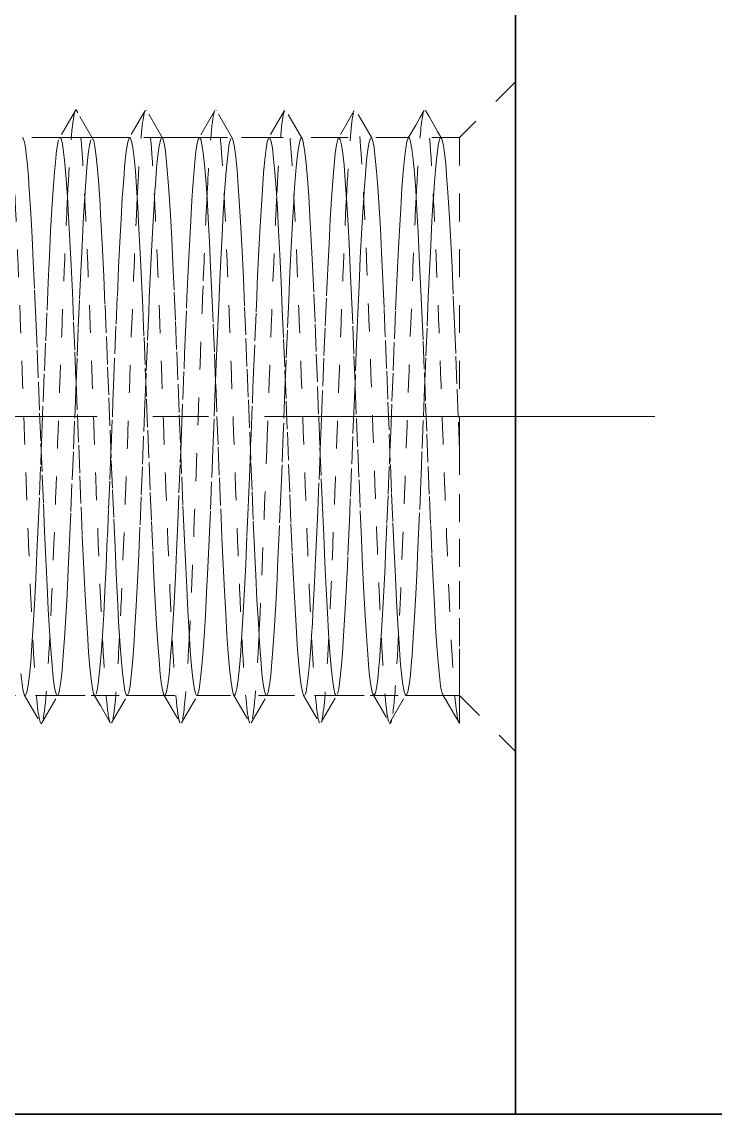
# Model space of a CAD drawing. Header units: millimetres. Extents: x -742 to 742, y -525 to 525.
# Drawn here: x -387.48 to -362.63, y -158.93 to -119.78 of the extents above; entities that cross this region are included whole.
import ezdxf

# ---------------------------------------------------------------- set-up
doc = ezdxf.new("R2010")
doc.units = ezdxf.units.MM
doc.linetypes.add('点画线', pattern=[18, 12, -2, 2, -2])
doc.linetypes.add('虚线', pattern=[2, 1, -1])
doc.layers.get('0').update_dxf_attribs({"lineweight": 35})
for name, color, linetype, lineweight in [('中心线层', 1, '点画线', 18), ('粗实线层', 7, 'Continuous', 35), ('虚线层', 6, '虚线', 18)]:
    doc.layers.add(name, color=color, linetype=linetype, lineweight=lineweight)

# ---------------------------------------------------------------- blocks, each defined once
blk = doc.blocks.new('*X8')
for p, q in [((-387.802, 60), (-387.802, -70)), ((-437.802, -70), (-387.802, -70)), ((-387.802, -70), (-323.785, -70))]:
    blk.add_line(p, q)
at = {"layer": '虚线层', "color": 7}
for p, q in [((-387.802, -33), (-387.802, -17)), ((-387.802, -33), (-389.802, -35)), ((-387.802, -57), (-387.802, -33)), ((-404.134, -35), (-405.761, -35)), ((-404.128, -35), (-405.478, -35)), ((-403.07, -35), (-404.134, -35)), ((-394.129, -35), (-403.07, -35)), ((-401.628, -35), (-402.976, -35)), ((-399.125, -35), (-400.475, -35)), ((-396.627, -35), (-397.978, -35)), ((-394.129, -35), (-395.477, -35)), ((-389.802, -35), (-394.129, -35)), ((-391.626, -35), (-392.975, -35)), ((-389.802, -35), (-390.478, -35)), ((-389.802, -35), (-389.802, -46.195)), ((-389.802, -35), (-389.802, -46.095)), ((-417.011, -55), (-390.379, -55)), ((-406.726, -55), (-405.378, -55)), ((-404.226, -55), (-402.875, -55)), ((-401.728, -55), (-400.377, -55)), ((-399.226, -55), (-397.879, -55)), ((-396.725, -55), (-395.376, -55)), ((-394.228, -55), (-392.877, -55)), ((-391.727, -55), (-390.379, -55)), ((-390.379, -55), (-389.802, -55)), ((-389.802, -56), (-390.379, -55)), ((-389.802, -55), (-390.379, -55)), ((-389.802, -55), (-387.802, -57)), ((-389.802, -55), (-387.802, -57)), ((-387.802, -70), (-387.802, -57))]:
    blk.add_line(p, q, dxfattribs=at)
for points in [[(-403.577, -34.023), (-404.161, -35.032)], [(-401.077, -34.025), (-401.661, -35.034)], [(-400.444, -35.03), (-401.028, -34.021)], [(-398.578, -34.03), (-399.163, -35.041)], [(-397.947, -35.03), (-398.531, -34.02)], [(-396.076, -34.022), (-396.66, -35.031)], [(-395.444, -35.035), (-396.027, -34.025)], [(-393.578, -34.024), (-394.161, -35.033)], [(-392.943, -35.031), (-393.527, -34.022)], [(-391.077, -34.026), (-391.229, -34.292), (-391.304, -34.423), (-391.377, -34.55), (-391.52, -34.795), (-391.66, -35.036)], [(-390.442, -35.037), (-390.593, -34.776), (-390.668, -34.647), (-390.742, -34.52), (-390.885, -34.271), (-391.026, -34.026)], [(-402.915, -35.111), (-403.497, -34.108)], [(-405.324, -35.704), (-405.369, -35.354), (-405.392, -35.222), (-405.415, -35.122), (-405.462, -35.008), (-405.478, -35)], [(-404.802, -46.23), (-404.779, -45.622), (-404.732, -44.459), (-404.687, -43.36), (-404.641, -42.281), (-404.594, -41.182), (-404.552, -40.185), (-404.53, -39.704), (-404.509, -39.247), (-404.464, -38.336), (-404.419, -37.554), (-404.373, -36.862), (-404.326, -36.243), (-404.283, -35.763), (-404.261, -35.564), (-404.24, -35.397), (-404.195, -35.138), (-404.179, -35.079)], [(-404.157, -35.025), (-404.134, -35.001)], [(-404.128, -35), (-404.111, -35.009), (-404.088, -35.046), (-404.041, -35.225), (-403.998, -35.517), (-403.976, -35.709), (-403.955, -35.925), (-403.91, -36.474), (-403.866, -37.104), (-403.82, -37.829), (-403.772, -38.687), (-403.728, -39.582), (-403.685, -40.543), (-403.641, -41.612), (-403.598, -42.672), (-403.552, -43.76), (-403.504, -44.92), (-403.459, -46.025), (-403.416, -47.117), (-403.372, -48.237), (-403.329, -49.262), (-403.284, -50.235), (-403.236, -51.188), (-403.191, -52.018), (-403.147, -52.761), (-403.102, -53.441), (-403.06, -53.981), (-403.016, -54.412), (-402.968, -54.741), (-402.923, -54.931), (-402.903, -54.976)], [(-403.024, -35.079), (-403.069, -35.277), (-403.093, -35.423), (-403.115, -35.595), (-403.162, -36.053), (-403.206, -36.601), (-403.228, -36.916), (-403.243, -37.157)], [(-402.973, -35), (-402.976, -35)], [(-401.729, -55), (-401.757, -54.975), (-401.802, -54.825), (-401.844, -54.559), (-401.887, -54.176), (-401.935, -53.653), (-401.981, -53.046), (-402.026, -52.341), (-402.071, -51.504), (-402.113, -50.625), (-402.156, -49.677), (-402.203, -48.62), (-402.249, -47.569), (-402.294, -46.486), (-402.34, -45.328), (-402.383, -44.222), (-402.425, -43.126), (-402.471, -41.998), (-402.517, -40.964), (-402.563, -39.978), (-402.609, -39.008), (-402.652, -38.161), (-402.673, -37.765), (-402.694, -37.397), (-402.74, -36.694), (-402.785, -36.13), (-402.83, -35.675), (-402.878, -35.319), (-402.921, -35.101), (-402.922, -35.099)], [(-401.879, -36.909), (-401.834, -36.309), (-401.811, -36.047), (-401.788, -35.816), (-401.741, -35.419), (-401.698, -35.161), (-401.676, -35.077), (-401.655, -35.024)], [(-401.629, -35), (-401.61, -35.011), (-401.566, -35.124), (-401.52, -35.358), (-401.472, -35.731), (-401.428, -36.203), (-401.385, -36.782), (-401.341, -37.498), (-401.298, -38.274), (-401.252, -39.133), (-401.204, -40.112), (-401.159, -41.105), (-401.116, -42.146), (-401.072, -43.278), (-401.029, -44.376), (-400.984, -45.482), (-400.936, -46.638), (-400.891, -47.717), (-400.847, -48.763), (-400.802, -49.813), (-400.76, -50.752), (-400.716, -51.62), (-400.668, -52.445), (-400.623, -53.137), (-400.578, -53.729), (-400.533, -54.236), (-400.49, -54.603), (-400.448, -54.852), (-400.405, -54.978)], [(-400.485, -35.003), (-400.53, -35.089), (-400.578, -35.31), (-400.621, -35.642), (-400.643, -35.853), (-400.664, -36.089), (-400.708, -36.676), (-400.724, -36.909)], [(-400.448, -35.023), (-400.475, -35)], [(-399.226, -55), (-399.232, -54.999), (-399.275, -54.921), (-399.319, -54.722), (-399.367, -54.385), (-399.413, -53.946), (-399.457, -53.398), (-399.502, -52.711), (-399.544, -51.961), (-399.587, -51.126), (-399.635, -50.167), (-399.681, -49.19), (-399.726, -48.162), (-399.771, -47.039), (-399.813, -45.945), (-399.856, -44.84), (-399.903, -43.681), (-399.949, -42.595), (-399.994, -41.538), (-400.04, -40.472), (-400.083, -39.515), (-400.125, -38.625), (-400.171, -37.774), (-400.217, -37.055), (-400.263, -36.433), (-400.309, -35.892), (-400.352, -35.492), (-400.373, -35.334), (-400.394, -35.208), (-400.44, -35.039), (-400.448, -35.023)], [(-399.579, -40.741), (-399.534, -39.768), (-399.511, -39.301), (-399.488, -38.859), (-399.441, -37.984), (-399.398, -37.24), (-399.376, -36.901), (-399.355, -36.591), (-399.31, -36.02), (-399.266, -35.589), (-399.22, -35.273), (-399.172, -35.069), (-399.155, -35.028)], [(-399.125, -35), (-399.085, -35.054), (-399.041, -35.241), (-398.998, -35.541), (-398.952, -35.957), (-398.904, -36.514), (-398.859, -37.15), (-398.816, -37.882), (-398.772, -38.745), (-398.729, -39.645), (-398.684, -40.61), (-398.636, -41.683), (-398.591, -42.744), (-398.547, -43.834), (-398.502, -44.995), (-398.46, -46.099), (-398.416, -47.19), (-398.368, -48.307), (-398.323, -49.329), (-398.278, -50.298), (-398.233, -51.247), (-398.19, -52.071), (-398.148, -52.808), (-398.101, -53.481), (-398.055, -54.014), (-398.009, -54.437), (-397.963, -54.757), (-397.921, -54.939), (-397.906, -54.975)], [(-398.009, -35.03), (-398.052, -35.176), (-398.073, -35.295), (-398.094, -35.442), (-398.14, -35.848), (-398.185, -36.349), (-398.23, -36.955), (-398.244, -37.158)], [(-397.954, -35.018), (-397.963, -35.008), (-397.978, -35)], [(-396.725, -55), (-396.751, -54.98), (-396.799, -54.838), (-396.844, -54.581), (-396.888, -54.205), (-396.932, -53.69), (-396.975, -53.09), (-397.019, -52.392), (-397.067, -51.56), (-397.113, -50.687), (-397.157, -49.743), (-397.202, -48.689), (-397.244, -47.641), (-397.287, -46.559), (-397.335, -45.402), (-397.381, -44.297), (-397.426, -43.2), (-397.471, -42.07), (-397.513, -41.032), (-397.556, -40.043), (-397.603, -39.068), (-397.649, -38.216), (-397.694, -37.446), (-397.74, -36.737), (-397.783, -36.165), (-397.825, -35.702), (-397.871, -35.338), (-397.917, -35.112), (-397.954, -35.018)], [(-397.279, -45.627), (-397.234, -44.521), (-397.211, -43.965), (-397.189, -43.421), (-397.141, -42.285), (-397.098, -41.239), (-397.076, -40.728), (-397.055, -40.239), (-397.01, -39.25), (-396.966, -38.382), (-396.92, -37.595), (-396.872, -36.865), (-396.828, -36.272), (-396.785, -35.787), (-396.741, -35.398), (-396.698, -35.148), (-396.655, -35.022)], [(-396.627, -35), (-396.604, -35.015), (-396.559, -35.136), (-396.516, -35.378), (-396.472, -35.76), (-396.429, -36.239), (-396.385, -36.824), (-396.336, -37.548), (-396.291, -38.33), (-396.247, -39.193), (-396.202, -40.177), (-396.16, -41.174), (-396.116, -42.218), (-396.068, -43.351), (-396.023, -44.451), (-395.978, -45.556), (-395.933, -46.712), (-395.891, -47.789), (-395.848, -48.832), (-395.801, -49.879), (-395.755, -50.813), (-395.709, -51.675), (-395.664, -52.495), (-395.621, -53.18), (-395.579, -53.765), (-395.533, -54.265), (-395.487, -54.624), (-395.441, -54.865), (-395.401, -54.978)], [(-395.483, -35.001), (-395.525, -35.079), (-395.571, -35.292), (-395.617, -35.616), (-395.663, -36.055), (-395.709, -36.634), (-395.744, -37.158)], [(-395.451, -35.023), (-395.477, -35)], [(-394.228, -55), (-394.231, -55), (-394.276, -54.93), (-394.318, -54.739), (-394.363, -54.41), (-394.406, -53.979), (-394.451, -53.438), (-394.499, -52.758), (-394.544, -52.014), (-394.588, -51.184), (-394.632, -50.23), (-394.675, -49.257), (-394.719, -48.232), (-394.767, -47.112), (-394.813, -46.02), (-394.857, -44.915), (-394.902, -43.755), (-394.944, -42.667), (-394.987, -41.607), (-395.035, -40.539), (-395.081, -39.578), (-395.126, -38.683), (-395.171, -37.826), (-395.213, -37.101), (-395.256, -36.472), (-395.303, -35.923), (-395.349, -35.515), (-395.394, -35.224), (-395.44, -35.046), (-395.451, -35.023)], [(-394.802, -46.28), (-394.798, -46.168), (-394.776, -45.613), (-394.755, -45.064), (-394.71, -43.903), (-394.666, -42.812), (-394.62, -41.748), (-394.572, -40.673), (-394.528, -39.704), (-394.485, -38.799), (-394.441, -37.931), (-394.398, -37.193), (-394.352, -36.551), (-394.304, -35.987), (-394.259, -35.564), (-394.216, -35.256), (-394.172, -35.061), (-394.157, -35.025)], [(-394.129, -35), (-394.129, -35), (-394.085, -35.062), (-394.036, -35.257), (-393.991, -35.565), (-393.947, -35.989), (-393.902, -36.553), (-393.86, -37.196), (-393.816, -37.934), (-393.768, -38.803), (-393.723, -39.708), (-393.678, -40.677), (-393.633, -41.753), (-393.591, -42.817), (-393.548, -43.908), (-393.501, -45.069), (-393.455, -46.173), (-393.41, -47.262), (-393.364, -48.378), (-393.321, -49.396), (-393.279, -50.361), (-393.233, -51.305), (-393.187, -52.123), (-393.141, -52.855), (-393.095, -53.52), (-393.052, -54.046), (-393.03, -54.27), (-393.009, -54.461), (-392.964, -54.773), (-392.927, -54.926)], [(-393.003, -35.024), (-393.049, -35.162), (-393.094, -35.42), (-393.14, -35.818), (-393.183, -36.311), (-393.225, -36.911), (-393.242, -37.172)], [(-392.947, -35.024), (-392.956, -35.011), (-392.975, -35)], [(-391.745, -54.989), (-391.749, -54.984), (-391.793, -54.851), (-391.838, -54.602), (-391.883, -54.234), (-391.931, -53.727), (-391.976, -53.134), (-392.018, -52.442), (-392.063, -51.616), (-392.106, -50.748), (-392.151, -49.809), (-392.199, -48.759), (-392.244, -47.713), (-392.288, -46.633), (-392.332, -45.477), (-392.375, -44.371), (-392.419, -43.273), (-392.467, -42.141), (-392.513, -41.101), (-392.557, -40.108), (-392.602, -39.129), (-392.644, -38.271), (-392.687, -37.495), (-392.735, -36.779), (-392.781, -36.2), (-392.826, -35.73), (-392.871, -35.357), (-392.913, -35.124), (-392.947, -35.024)], [(-392.302, -46.265), (-392.272, -45.552), (-392.228, -44.446), (-392.185, -43.347), (-392.141, -42.213), (-392.098, -41.169), (-392.052, -40.173), (-392.004, -39.189), (-391.959, -38.326), (-391.916, -37.545), (-391.872, -36.821), (-391.829, -36.236), (-391.785, -35.758), (-391.736, -35.377), (-391.691, -35.136), (-391.653, -35.024)], [(-391.626, -35), (-391.602, -35.019), (-391.56, -35.149), (-391.516, -35.399), (-391.468, -35.789), (-391.423, -36.275), (-391.378, -36.867), (-391.333, -37.598), (-391.291, -38.386), (-391.248, -39.254), (-391.201, -40.243), (-391.155, -41.243), (-391.11, -42.289), (-391.064, -43.425), (-391.021, -44.525), (-390.979, -45.631), (-390.933, -46.785), (-390.887, -47.861), (-390.841, -48.901), (-390.795, -49.944), (-390.752, -50.873), (-390.73, -51.315), (-390.709, -51.731), (-390.664, -52.544), (-390.619, -53.223), (-390.573, -53.801), (-390.526, -54.292), (-390.483, -54.644), (-390.461, -54.776), (-390.44, -54.877), (-390.405, -54.978)], [(-390.481, -35), (-390.504, -35.02), (-390.526, -35.07), (-390.571, -35.274), (-390.613, -35.59), (-390.635, -35.794), (-390.656, -36.022), (-390.703, -36.594), (-390.743, -37.155)], [(-389.802, -46.195), (-389.85, -45.02), (-389.9, -43.829), (-389.944, -42.74), (-389.966, -42.2), (-389.988, -41.678), (-390.032, -40.605), (-390.075, -39.64), (-390.097, -39.178), (-390.119, -38.741), (-390.167, -37.878), (-390.213, -37.147), (-390.235, -36.814), (-390.257, -36.511), (-390.302, -35.955), (-390.344, -35.539), (-390.366, -35.374), (-390.387, -35.24), (-390.435, -35.053), (-390.448, -35.026)], [(-405.536, -54.207), (-405.491, -54.582), (-405.447, -54.839), (-405.403, -54.978)], [(-404.226, -55), (-404.235, -54.998), (-404.281, -54.912), (-404.326, -54.705), (-404.371, -54.359), (-404.413, -53.913), (-404.456, -53.357), (-404.503, -52.663), (-404.549, -51.907), (-404.594, -51.067), (-404.64, -50.103), (-404.683, -49.122), (-404.725, -48.091), (-404.771, -46.966), (-404.817, -45.871), (-404.863, -44.766), (-404.909, -43.607), (-404.952, -42.522), (-404.973, -41.986), (-404.994, -41.467), (-405.04, -40.405), (-405.085, -39.453), (-405.13, -38.568), (-405.178, -37.723), (-405.221, -37.01), (-405.243, -36.687), (-405.264, -36.395), (-405.308, -35.862), (-405.324, -35.704)], [(-403.243, -37.157), (-403.249, -37.252), (-403.293, -38.038), (-403.338, -38.873), (-403.383, -39.783), (-403.431, -40.809), (-403.475, -41.837), (-403.518, -42.904), (-403.552, -43.772)], [(-402.302, -46.293), (-402.294, -46.108), (-402.252, -45.004), (-402.23, -44.446), (-402.209, -43.899), (-402.164, -42.753), (-402.119, -41.691), (-402.073, -40.669), (-402.026, -39.652), (-401.983, -38.752), (-401.961, -38.326), (-401.94, -37.928), (-401.895, -37.155), (-401.879, -36.909)], [(-400.742, -37.175), (-400.769, -37.607), (-400.793, -37.994), (-400.815, -38.396), (-400.862, -39.312), (-400.906, -40.255), (-400.928, -40.753), (-400.949, -41.256), (-400.993, -42.358), (-401.038, -43.439), (-401.052, -43.782)], [(-400.724, -36.909), (-400.742, -37.175)], [(-398.244, -37.158), (-398.278, -37.699), (-398.321, -38.498), (-398.343, -38.932), (-398.364, -39.377), (-398.408, -40.375), (-398.424, -40.741)], [(-395.744, -37.158), (-395.752, -37.29), (-395.773, -37.657), (-395.794, -38.041), (-395.84, -38.922), (-395.885, -39.835), (-395.93, -40.812), (-395.978, -41.895), (-396.021, -42.963), (-396.043, -43.512), (-396.052, -43.75)], [(-393.242, -37.172), (-393.271, -37.648), (-393.317, -38.442), (-393.363, -39.315), (-393.409, -40.309), (-393.452, -41.313), (-393.473, -41.836), (-393.494, -42.362), (-393.54, -43.499), (-393.552, -43.799)], [(-390.743, -37.155), (-390.749, -37.243), (-390.772, -37.607), (-390.794, -37.987), (-390.84, -38.862), (-390.883, -39.771), (-390.904, -40.255), (-390.925, -40.745), (-390.971, -41.824), (-391.017, -42.89), (-391.04, -43.438), (-391.052, -43.724)], [(-399.802, -46.238), (-399.773, -45.547), (-399.726, -44.385), (-399.683, -43.286), (-399.661, -42.74), (-399.64, -42.209), (-399.595, -41.113), (-399.579, -40.741)], [(-398.424, -40.741), (-398.47, -41.766), (-398.493, -42.298), (-398.515, -42.83), (-398.552, -43.714)], [(-403.552, -43.772), (-403.563, -44.053), (-403.606, -45.158), (-403.651, -46.261), (-403.699, -47.404), (-403.744, -48.461), (-403.788, -49.476), (-403.832, -50.484), (-403.875, -51.373), (-403.919, -52.185), (-403.967, -52.944), (-404.013, -53.566), (-404.057, -54.083), (-404.102, -54.507), (-404.144, -54.792), (-404.187, -54.956), (-404.198, -54.978)], [(-401.052, -43.782), (-401.083, -44.539), (-401.131, -45.701), (-401.175, -46.799), (-401.218, -47.874), (-401.263, -48.966), (-401.306, -49.956), (-401.351, -50.884), (-401.399, -51.783), (-401.444, -52.553), (-401.488, -53.23), (-401.532, -53.834), (-401.575, -54.298), (-401.619, -54.647), (-401.667, -54.888), (-401.704, -54.981)], [(-398.552, -43.714), (-398.563, -43.978), (-398.606, -45.083), (-398.628, -45.64), (-398.649, -46.187), (-398.693, -47.331), (-398.738, -48.391), (-398.783, -49.409), (-398.831, -50.421), (-398.875, -51.315), (-398.918, -52.133), (-398.963, -52.898), (-399.006, -53.527), (-399.051, -54.052), (-399.099, -54.484), (-399.144, -54.776), (-399.188, -54.949), (-399.2, -54.977)], [(-396.052, -43.75), (-396.064, -44.057), (-396.108, -45.219), (-396.125, -45.627)], [(-393.552, -43.799), (-393.585, -44.6), (-393.63, -45.706), (-393.678, -46.859), (-393.721, -47.932), (-393.743, -48.46), (-393.764, -48.97), (-393.808, -50.009), (-393.825, -50.358)], [(-391.052, -43.724), (-391.063, -43.982), (-391.109, -45.144), (-391.152, -46.247), (-391.173, -46.798), (-391.194, -47.335), (-391.24, -48.448), (-391.285, -49.464), (-391.308, -49.955), (-391.33, -50.424), (-391.378, -51.363), (-391.421, -52.176), (-391.443, -52.553), (-391.464, -52.901), (-391.508, -53.559), (-391.525, -53.763)], [(-397.302, -46.207), (-397.295, -46.033), (-397.279, -45.627)], [(-396.125, -45.627), (-396.17, -46.725), (-396.193, -47.271), (-396.215, -47.802), (-396.263, -48.897), (-396.306, -49.89), (-396.328, -50.369), (-396.349, -50.824), (-396.393, -51.728), (-396.438, -52.504), (-396.483, -53.188), (-396.531, -53.799), (-396.576, -54.27), (-396.618, -54.627), (-396.663, -54.876), (-396.697, -54.976)], [(-389.802, -56), (-389.802, -55.733), (-389.802, -55.171), (-389.802, -54.328), (-389.802, -53.226), (-389.802, -51.898), (-389.802, -50.378), (-389.802, -48.777), (-389.802, -47.085), (-389.802, -46.195)], [(-405.111, -52.849), (-405.09, -52.501), (-405.048, -51.724), (-405, -50.82), (-404.955, -49.886), (-404.909, -48.893), (-404.863, -47.798), (-404.821, -46.72), (-404.802, -46.23)], [(-402.61, -52.851), (-402.609, -52.849), (-402.563, -52.077), (-402.521, -51.254), (-402.479, -50.354), (-402.432, -49.337), (-402.387, -48.316), (-402.341, -47.254), (-402.302, -46.293)], [(-400.111, -52.827), (-400.087, -52.451), (-400.041, -51.669), (-399.994, -50.759), (-399.952, -49.821), (-399.93, -49.325), (-399.909, -48.824), (-399.864, -47.726), (-399.819, -46.647), (-399.802, -46.238)], [(-397.611, -52.822), (-397.609, -52.803), (-397.564, -52.024), (-397.519, -51.195), (-397.473, -50.29), (-397.426, -49.27), (-397.383, -48.245), (-397.361, -47.713), (-397.34, -47.181), (-397.302, -46.207)], [(-394.979, -50.358), (-394.934, -49.392), (-394.911, -48.885), (-394.889, -48.374), (-394.841, -47.258), (-394.802, -46.28)], [(-392.611, -52.839), (-392.589, -52.492), (-392.541, -51.672), (-392.498, -50.809), (-392.476, -50.346), (-392.455, -49.874), (-392.41, -48.828), (-392.366, -47.784), (-392.32, -46.707), (-392.302, -46.265)], [(-395.11, -52.853), (-395.083, -52.401), (-395.061, -52.015), (-395.04, -51.613), (-394.995, -50.697), (-394.979, -50.358)], [(-393.825, -50.358), (-393.87, -51.257), (-393.893, -51.682), (-393.915, -52.08), (-393.963, -52.852), (-394.006, -53.488), (-394.028, -53.769), (-394.049, -54.02), (-394.093, -54.46), (-394.138, -54.76), (-394.183, -54.941)], [(-405.36, -54.989), (-405.316, -54.875), (-405.268, -54.626), (-405.223, -54.268), (-405.178, -53.797), (-405.133, -53.185), (-405.111, -52.849)], [(-402.833, -54.94), (-402.79, -54.759), (-402.748, -54.459), (-402.701, -54.018), (-402.655, -53.485), (-402.61, -52.851)], [(-400.355, -54.985), (-400.309, -54.863), (-400.263, -54.606), (-400.221, -54.24), (-400.179, -53.761), (-400.132, -53.142), (-400.111, -52.827)], [(-397.879, -55), (-397.879, -55), (-397.832, -54.932), (-397.787, -54.743), (-397.741, -54.434), (-397.694, -53.985), (-397.652, -53.446), (-397.63, -53.134), (-397.611, -52.822)], [(-392.679, -53.763), (-392.634, -53.177), (-392.611, -52.844), (-392.611, -52.839)], [(-395.352, -54.981), (-395.33, -54.93), (-395.309, -54.851), (-395.264, -54.584), (-395.219, -54.211), (-395.173, -53.724), (-395.126, -53.098), (-395.11, -52.853)], [(-392.824, -54.915), (-392.783, -54.725), (-392.761, -54.581), (-392.74, -54.409), (-392.695, -53.952), (-392.679, -53.763)], [(-391.525, -53.763), (-391.57, -54.241), (-391.593, -54.44), (-391.615, -54.607), (-391.663, -54.864), (-391.706, -54.985)], [(-405.409, -54.968), (-404.826, -55.977)], [(-405.403, -54.978), (-405.402, -54.98), (-405.378, -55)], [(-404.778, -55.979), (-404.194, -54.971)], [(-402.911, -54.963), (-402.758, -55.226), (-402.683, -55.355), (-402.61, -55.481), (-402.467, -55.73), (-402.327, -55.973)], [(-402.903, -54.976), (-402.878, -55), (-402.875, -55)], [(-402.28, -55.979), (-401.697, -54.969)], [(-400.409, -54.97), (-399.826, -55.979)], [(-400.405, -54.978), (-400.401, -54.985), (-400.377, -55)], [(-399.777, -55.975), (-399.194, -54.966)], [(-397.911, -54.966), (-397.328, -55.975)], [(-397.906, -54.975), (-397.879, -55)], [(-397.277, -55.979), (-396.693, -54.97)], [(-395.409, -54.965), (-394.825, -55.977)], [(-395.401, -54.978), (-395.395, -54.988), (-395.376, -55)], [(-394.767, -55.954), (-394.183, -54.944)], [(-392.931, -54.918), (-392.349, -55.923)], [(-392.927, -54.926), (-392.923, -54.938)], [(-392.905, -54.976), (-392.877, -55)], [(-392.873, -55), (-392.826, -54.923), (-392.824, -54.915)], [(-392.322, -55.984), (-391.74, -54.979)], [(-390.41, -54.971), (-389.826, -55.979)], [(-390.405, -54.978), (-390.395, -54.992), (-390.379, -55)]]:
    blk.add_lwpolyline(points, dxfattribs=at)
for points in [[(-403.497, -34.109), (-403.524, -34.006), (-403.551, -33.977), (-403.577, -34.023)], [(-401.086, -34.044), (-401.158, -34.218), (-401.23, -34.926), (-401.302, -36.099)], [(-403.602, -34.086), (-403.688, -34.387), (-403.775, -35.48), (-403.861, -37.153)], [(-401.302, -36.099), (-401.322, -36.421), (-401.341, -36.775), (-401.361, -37.157)], [(-398.86, -37.139), (-398.907, -38.05), (-398.954, -39.126), (-399.002, -40.315)], [(-394.402, -50.893), (-394.433, -51.612), (-394.463, -52.273), (-394.494, -52.864)], [(-404.493, -52.846), (-404.579, -54.518), (-404.665, -55.612), (-404.752, -55.913)], [(-391.994, -52.865), (-392.03, -53.559), (-392.066, -54.158), (-392.102, -54.639)], [(-392.102, -54.639), (-392.149, -55.275), (-392.197, -55.692), (-392.244, -55.881)], [(-404.778, -55.979), (-404.793, -56.004), (-404.808, -56.005), (-404.824, -55.981)], [(-392.244, -55.881), (-392.269, -55.978), (-392.293, -56.014), (-392.318, -55.989)]]:
    blk.add_open_spline(points, degree=3, dxfattribs=at)
for points, knots in [([(-399.826, -55.979), (-399.839, -55.958), (-399.852, -55.92), (-399.96, -55.45), (-400.056, -54.062), (-400.248, -49.965), (-400.343, -47.315), (-400.535, -41.999), (-400.631, -39.411), (-400.823, -35.533), (-400.918, -34.3), (-401.019, -34.038), (-401.023, -34.028), (-401.028, -34.021)], [0, 0, 0, 0, 194.061383, 194.061383, 1649.671998, 1649.671998, 3105.282613, 3105.282613, 4560.893227, 4560.893227, 6016.503842, 6016.503842, 6083.282424, 6083.282424, 6083.282424, 6083.282424]), ([(-397.328, -55.975), (-397.407, -55.83), (-397.485, -55.035), (-397.66, -52.063), (-397.756, -49.675), (-397.948, -44.451), (-398.044, -41.692), (-398.235, -37.113), (-398.331, -35.361), (-398.461, -34.242), (-398.496, -34.07), (-398.531, -34.02)], [0, 0, 0, 0, 1017.322355, 1017.322355, 2252.807095, 2252.807095, 3488.291836, 3488.291836, 4723.776576, 4723.776576, 5169.467463, 5169.467463, 5169.467463, 5169.467463]), ([(-396.076, -34.022), (-396.093, -34.049), (-396.11, -34.107), (-396.205, -34.6), (-396.283, -35.646), (-396.361, -37.154)], [0, 0, 0, 0, 423.100159, 423.100159, 2374.248311, 2374.248311, 2374.248311, 2374.248311]), ([(-394.825, -55.977), (-394.876, -55.895), (-394.926, -55.552), (-395.073, -53.822), (-395.169, -51.81), (-395.36, -46.929), (-395.456, -44.131), (-395.648, -39.073), (-395.744, -36.887), (-395.902, -34.648), (-395.965, -34.135), (-396.027, -34.025)], [0, 0, 0, 0, 646.523684, 646.523684, 1869.772121, 1869.772121, 3093.020557, 3093.020557, 4316.268993, 4316.268993, 5115.805978, 5115.805978, 5115.805978, 5115.805978]), ([(-392.349, -55.923), (-392.362, -55.879), (-392.376, -55.817), (-392.485, -55.155), (-392.581, -53.618), (-392.773, -49.315), (-392.869, -46.613), (-393.06, -41.318), (-393.156, -38.803), (-393.343, -35.242), (-393.435, -34.186), (-393.527, -34.023)], [0, 0, 0, 0, 173.983274, 173.983274, 1409.946824, 1409.946824, 2645.910375, 2645.910375, 3881.873926, 3881.873926, 5062.786962, 5062.786962, 5062.786962, 5062.786962]), ([(-391.077, -34.027), (-391.131, -34.124), (-391.185, -34.518), (-391.28, -35.704), (-391.32, -36.361), (-391.36, -37.135)], [0, 0, 0, 0, 1345.171154, 1345.171154, 2343.755114, 2343.755114, 2343.755114, 2343.755114]), ([(-389.826, -55.979), (-389.914, -55.826), (-390.002, -54.86), (-390.185, -51.493), (-390.281, -49.017), (-390.473, -43.741), (-390.569, -41.017), (-390.76, -36.618), (-390.856, -35.007), (-390.977, -34.175), (-391.001, -34.069), (-391.026, -34.026)], [0, 0, 0, 0, 1112.56669, 1112.56669, 2328.580687, 2328.580687, 3544.594684, 3544.594684, 4760.608681, 4760.608681, 5074.727505, 5074.727505, 5074.727505, 5074.727505]), ([(-402.327, -55.974), (-402.368, -55.903), (-402.41, -55.654), (-402.548, -54.25), (-402.643, -52.366), (-402.835, -47.627), (-402.931, -44.843), (-403.123, -39.692), (-403.218, -37.399), (-403.375, -34.953), (-403.436, -34.342), (-403.497, -34.109)], [0, 0, 0, 0, 556.891267, 556.891267, 1836.821642, 1836.821642, 3116.752017, 3116.752017, 4396.682392, 4396.682392, 5210.686105, 5210.686105, 5210.686105, 5210.686105]), ([(-398.605, -34.104), (-398.642, -34.237), (-398.678, -34.504), (-398.763, -35.439), (-398.811, -36.202), (-398.86, -37.139)], [0, 0, 0, 0, 1022.495636, 1022.495636, 2390.075205, 2390.075205, 2390.075205, 2390.075205]), ([(-393.611, -34.125), (-393.683, -34.425), (-393.755, -35.253), (-393.838, -36.723), (-393.849, -36.933), (-393.861, -37.152)], [0, 0, 0, 0, 2039.522584, 2039.522584, 2359.666644, 2359.666644, 2359.666644, 2359.666644]), ([(-404.826, -55.977), (-404.897, -55.854), (-404.968, -55.208), (-405.135, -52.606), (-405.231, -50.315), (-405.423, -45.164), (-405.518, -42.379), (-405.71, -37.64), (-405.806, -35.755), (-405.902, -34.774)], [0, 0, 0, 0, 846.926566, 846.926566, 1988.698264, 1988.698264, 3130.469961, 3130.469961, 4272.241659, 4272.241659, 4272.241659, 4272.241659]), ([(-403.861, -37.153), (-403.87, -37.336), (-403.88, -37.526), (-403.985, -39.717), (-404.081, -42.337), (-404.273, -47.656), (-404.368, -50.277), (-404.474, -52.47), (-404.483, -52.662), (-404.493, -52.846)], [0, 0, 0, 0, 192.840763, 192.840763, 2144.860296, 2144.860296, 4096.879829, 4096.879829, 4290.823316, 4290.823316, 4290.823316, 4290.823316]), ([(-401.361, -37.157), (-401.437, -38.636), (-401.513, -40.536), (-401.685, -45.193), (-401.781, -47.966), (-401.916, -51.248), (-401.955, -52.114), (-401.994, -52.867)], [0, 0, 0, 0, 1214.585779, 1214.585779, 2743.164069, 2743.164069, 3366.955247, 3366.955247, 3366.955247, 3366.955247]), ([(-396.361, -37.154), (-396.379, -37.498), (-396.397, -37.866), (-396.51, -40.358), (-396.606, -43.031), (-396.702, -45.689)], [0, 0, 0, 0, 371.285213, 371.285213, 2368.942533, 2368.942533, 2368.942533, 2368.942533]), ([(-393.861, -37.152), (-393.945, -38.794), (-394.03, -40.961), (-394.21, -45.904), (-394.306, -48.645), (-394.402, -50.893)], [0, 0, 0, 0, 1104.777596, 1104.777596, 2356.973134, 2356.973134, 2356.973134, 2356.973134]), ([(-391.36, -37.135), (-391.415, -38.211), (-391.471, -39.513), (-391.623, -43.423), (-391.719, -46.224), (-391.874, -50.29), (-391.934, -51.708), (-391.994, -52.865)], [0, 0, 0, 0, 863.883435, 863.883435, 2349.661277, 2349.661277, 3278.63702, 3278.63702, 3278.63702, 3278.63702]), ([(-399.002, -40.315), (-399.098, -42.724), (-399.194, -45.514), (-399.357, -49.879), (-399.425, -51.535), (-399.493, -52.852)], [0, 0, 0, 0, 1392.629409, 1392.629409, 2381.215571, 2381.215571, 2381.215571, 2381.215571]), ([(-396.702, -45.689), (-396.798, -48.347), (-396.894, -50.897), (-396.99, -52.793), (-396.991, -52.81), (-396.992, -52.826)], [0, 0, 0, 0, 2331.611213, 2331.611213, 2351.751069, 2351.751069, 2351.751069, 2351.751069]), ([(-399.493, -52.852), (-399.521, -53.391), (-399.549, -53.873), (-399.633, -55.125), (-399.69, -55.667), (-399.746, -55.887)], [0, 0, 0, 0, 775.448301, 775.448301, 2347.606139, 2347.606139, 2347.606139, 2347.606139]), ([(-396.992, -52.826), (-397.087, -54.677), (-397.182, -55.812), (-397.277, -55.978), (-397.277, -55.979), (-397.277, -55.979)], [0, 0, 0, 0, 2331.485808, 2331.485808, 2333.654695, 2333.654695, 2333.654695, 2333.654695]), ([(-401.994, -52.867), (-402.051, -53.96), (-402.108, -54.815), (-402.188, -55.574), (-402.212, -55.741), (-402.236, -55.848)], [0, 0, 0, 0, 1661.816817, 1661.816817, 2363.699358, 2363.699358, 2363.699358, 2363.699358]), ([(-394.494, -52.864), (-394.559, -54.12), (-394.624, -55.058), (-394.713, -55.749), (-394.737, -55.874), (-394.761, -55.94)], [0, 0, 0, 0, 1694.667167, 1694.667167, 2317.505192, 2317.505192, 2317.505192, 2317.505192])]:
    blk.add_open_spline(points, degree=3, knots=knots, dxfattribs=at)
blk = doc.blocks.new('*X7')
at = {"layer": '中心线层'}
for p, q in [((-384.802, -45), (-440.802, -45)), ((-394.802, -45), (-382.802, -45)), ((-394.802, -45), (-382.802, -45))]:
    blk.add_line(p, q, dxfattribs=at)
at = {"color": 0, "linetype": 'ByBlock'}
blk.add_blockref('*X8', (0, 0), dxfattribs=at)

msp = doc.modelspace()

# ---------------------------------------------------------------- block references
at = {"layer": '粗实线层'}
msp.add_blockref('*X7', (18.013, -88.929), dxfattribs=at)

doc.saveas('drawing.dxf')
